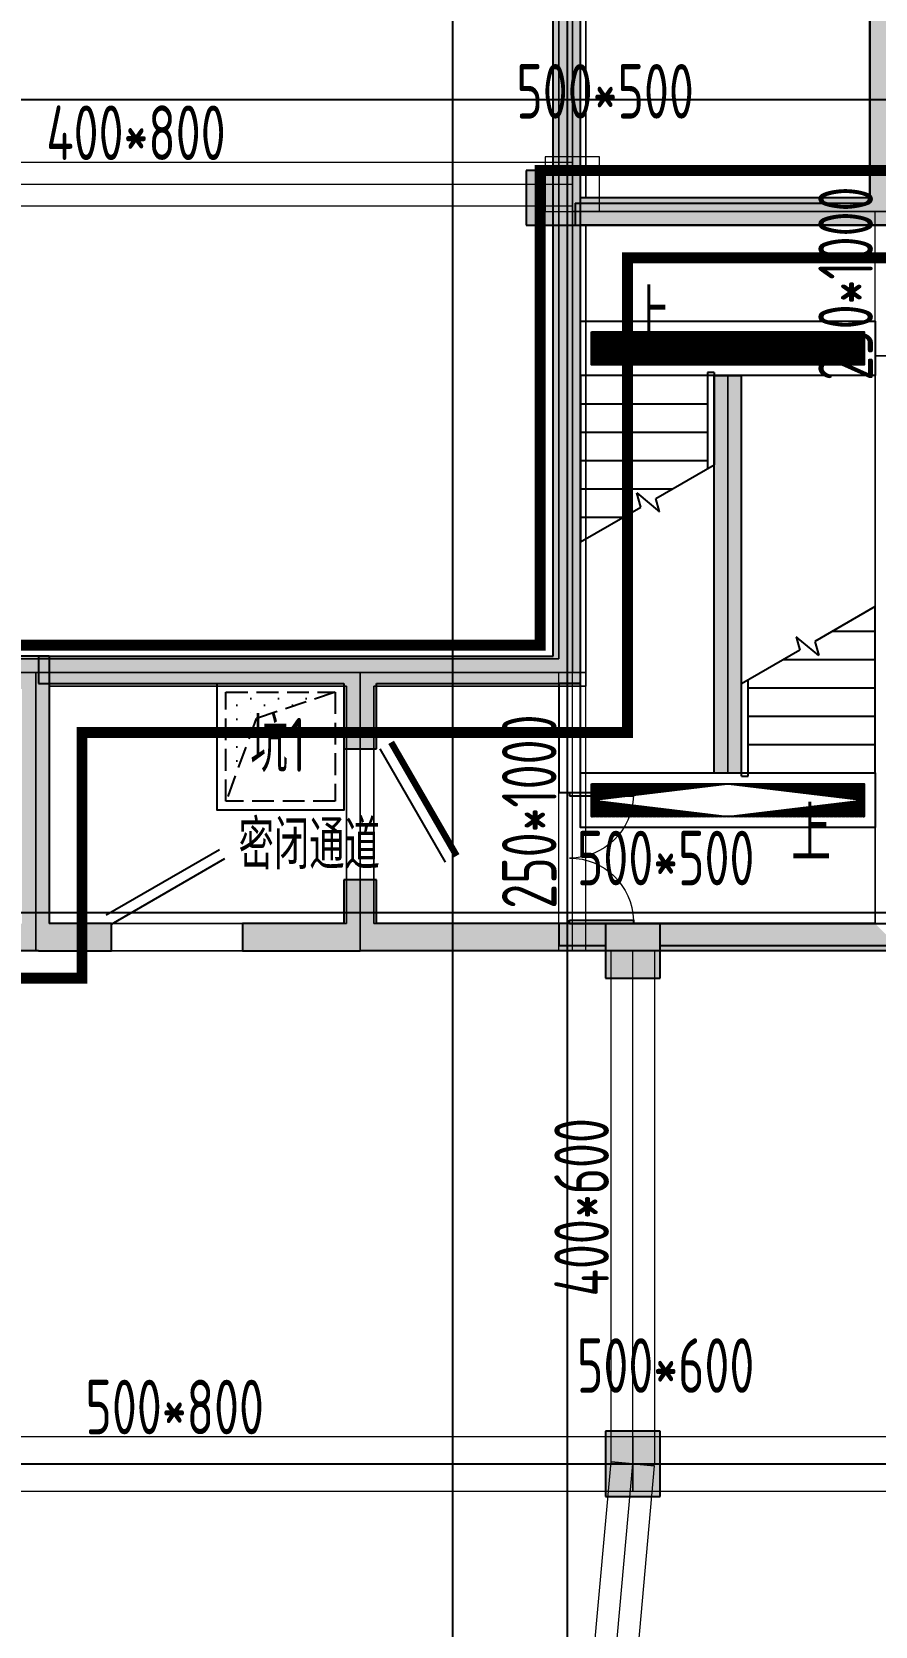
# Model space of a CAD drawing. Extents: x 369444 to 684549, y -549309 to 575337.
# Drawn here: x 541065 to 548795, y 448719 to 463327 of the extents above; entities that cross this region are included whole.
import ezdxf

# ---------------------------------------------------------------- set-up
doc = ezdxf.new("R2010")
doc.units = 0
doc.header["$LTSCALE"] = 1000
doc.header["$MEASUREMENT"] = 0
doc.linetypes.add('DASH', pattern=[0.35, 0.25, -0.1])
for name, color, linetype, lineweight, true_color in [('-1-0-1', 7, 'Continuous', 0, 0xc0c0c0), ('-1-1-2', 7, 'Continuous', 0, 0xc0c0c0), ('-2-0-1', 1, 'Continuous', 0, 0xff0000), ('-2-1-2', 9, 'Continuous', 0, 0x808080), ('1-6-1', 7, 'Continuous', 0, 0x55ff55), ('1-6-2', 7, 'Continuous', 0, 0x55ff55), ('11-6-1', 2, 'Continuous', 0, 0xffff00), ('11-6-2', 2, 'Continuous', 0, 0xffff00), ('11-6-5', 2, 'Continuous', 0, 0xffff00), ('12-6-1', 4, 'Continuous', 0, 0x00ffff), ('12-6-2', 4, 'Continuous', 0, 0x00ffff), ('12-6-5', 4, 'Continuous', 0, 0x00ffff)]:
    doc.layers.add(name, color=color, linetype=linetype, lineweight=lineweight, true_color=true_color)
for name, color, linetype in [('1-标高箭头', 3, 'Continuous'), ('A-WALL-HATCH', 8, 'Continuous'), ('AIRD-PLUM', 122, 'Continuous'), ('COLUMN', 9, 'Continuous'), ('DOTE', 1, 'Continuous'), ('PUB_HATCH', 8, 'Continuous'), ('STAIR', 2, 'Continuous'), ('WALL', 9, 'Continuous'), ('WINDOW', 4, 'Continuous'), ('填充', 8, 'Continuous'), ('排水', 61, 'Continuous'), ('文字', 2, 'Continuous'), ('防火分区线', 7, 'Continuous')]:
    doc.layers.add(name, color=color, linetype=linetype)
doc.styles.add('_TCH_DIM', font='SIMPLEX', dxfattribs={"bigfont": 'GBCBIG'})
doc.styles.add('yjkcad', font='yjkeng.shx', dxfattribs={"width": 0.7, "height": 250, "bigfont": 'yjkchn.shx'})
doc.styles.add('说明', font='TSSDENG', dxfattribs={"width": 0.7, "bigfont": 'HZTXT'})

# ---------------------------------------------------------------- blocks, each defined once
blk = doc.blocks.new('$DorLib2D$00000002')
for p, q in [((-0.5, -5.684341886080802e-17), (-0.5000000000000007, 0.4875)), ((-0.4750000000000007, 0.4875), (-0.5000000000000007, 0.4875)), ((-0.475, -2.842170943040401e-17), (-0.4750000000000007, 0.4875)), ((0.475, -2.842170943040401e-17), (0.4750000000000007, 0.4875)), ((0.4750000000000007, 0.4875), (0.5000000000000007, 0.4875)), ((0.5, -5.684341886080802e-17), (0.5000000000000007, 0.4875)), ((-0.5, -5.684341886080802e-17), (-0.475, -2.842170943040401e-17)), ((0.5, -5.684341886080802e-17), (0.475, -2.842170943040401e-17))]:
    blk.add_line(p, q)
at = {"lineweight": 13}
for centre, start, end in [((-0.4875, -4.263256414560601e-17), 0, 88.53071641864632), ((0.4875, -4.263256414560601e-17), 91.4692835813537, 180)]:
    blk.add_arc(centre, 0.4875, start, end, dxfattribs=at)
blk = doc.blocks.new('JSK1000')
at = {"layer": 'AIRD-PLUM'}
h = blk.add_hatch(dxfattribs=at)
h.set_pattern_fill('DOTS', color=8, scale=80, style=0)
h.set_pattern_definition([(0, (-20, -20), (63.5, 127), [0, -127])])
h.paths.add_polyline_path([(80, 1080), (80, 80), (320.9716578837224, 803.2870926924861), (1080, 1080)])
at = {"layer": 'AIRD-PLUM', "ltscale": 0.25}
blk.add_lwpolyline([(0, 0), (1160, 0), (1160, 1160), (2.273736754432321e-13, 1160)], close=True, dxfattribs=at)
at = {"layer": 'AIRD-PLUM', "color": 8, "linetype": 'DASH', "ltscale": 0.8}
blk.add_lwpolyline([(80, 80), (1080, 80), (1080, 1080), (80, 1080)], close=True, dxfattribs=at)
blk.add_lwpolyline([(80, 80), (320.9716578837224, 803.2870926924861), (1080, 1080)], dxfattribs=at)
blk = doc.blocks.new('A$C69B9310D')
at = {"layer": 'AIRD-PLUM', "xscale": -1, "rotation": 90}
blk.add_blockref('JSK1000', (1160.001854392933, 1160.000131775829), dxfattribs=at)
at = {"layer": '文字', "style": '说明', "width": 0.7}
blk.add_text('坑1', height=495, dxfattribs=at).set_placement((302.2758957293472, 349.9106249899778))
blk = doc.blocks.new('$DorLib2D$00000179')
at = {"color": 0}
for p, q in [((-0.5400000000052216, 0.1692820322933919), (0.3260254037790133, 0.6692820322934807)), ((-0.5000000000052296, 0.09999999999061515), (0.3660254037791049, 0.5999999999906507))]:
    blk.add_line(p, q, dxfattribs=at)
blk = doc.blocks.new('$DorLib2D$00000191')
at = {"layer": 'WINDOW', "color": 0}
blk.add_line((-0.5000000000157989, 0.1499999999964565), (0.3660254037903883, 0.6500000000090793), dxfattribs=at)
at = {"layer": 'WINDOW', "color": 0, "const_width": 0.05}
blk.add_lwpolyline([(-0.5500000000157925, 0.2366025403748857), (0.3160254037905226, 0.7366025403875369)], dxfattribs=at)

msp = doc.modelspace()

# ---------------------------------------------------------------- hatches: boundary and pattern name
at = {"layer": 'A-WALL-HATCH'}
for points in [[(545594.6827630978, 461556.8636221576), (546094.6827630978, 461556.8636221576), (546094.6827630978, 462056.8636221576), (545594.6827630978, 462056.8636221576)], [(546324.677544592, 454656.5785998988), (546824.677544592, 454656.5785998988), (546824.677544592, 455156.5785998988), (546324.677544592, 455156.5785998988)], [(546324.677544592, 449906.5785975147), (546824.677544592, 449906.5785975147), (546824.677544592, 450506.5785975147), (546324.677544592, 450506.5785975147)]]:
    msp.add_hatch(color=256, dxfattribs=at).paths.add_polyline_path(points)
at = {"layer": 'PUB_HATCH'}
for points in [[(546044.6758661252, 461656.8671288181), (546094.6758661252, 461806.8683108974), (546094.6758737545, 466906.9785823512), (545844.6758737545, 467156.9785823512), (545844.6758661252, 461556.8624024082)], [(548994.6758661252, 463656.9785828281), (548744.6758661252, 463956.9785828281), (548744.6758661252, 461806.9726757694), (548994.6758661252, 461556.9825210262)], [(548994.6758661252, 461556.9825210262), (548744.6758661252, 461806.9726757694), (546094.6758661252, 461806.8683108974), (546044.6758661252, 461656.8671292949), (546094.6758661252, 461556.8683104205)], [(545844.6758661252, 457606.9778027225), (546094.6758661252, 457356.9778027225), (546094.6758661252, 461556.8683104205), (546044.6758661252, 461656.8671288181), (545844.6758661252, 461556.8624024082)], [(547569.6758661252, 456536.9785833049), (547569.6758661252, 460176.9785828281), (547319.6758661252, 460176.9785828281), (547319.6758661252, 456536.9785833049)], [(541224.6161203366, 457606.9778027225), (540064.4637994748, 457606.9778027225), (540064.4637994748, 457306.9778027225), (540974.6161203366, 457306.9778027225)], [(541224.6161203366, 457606.9778027225), (540974.6161203366, 457306.9778027225), (540974.6161203366, 455156.9790305782), (541104.6161203366, 455106.9790305782), (541224.6161203366, 455156.9790296245)], [(541124.6161203366, 457356.9778027225), (543924.6161203366, 457356.9778027225), (544074.6161203366, 457406.9778027225), (544074.6161127072, 457606.9778027225), (541124.6161203366, 457606.9778027225)], [(544074.6161203366, 457406.9778027225), (544224.6161203366, 457356.9778027225), (546094.6758661252, 457356.9778027225), (545844.6758661252, 457606.9778027225), (544074.6161127072, 457606.9778027225)], [(543924.6161203366, 457356.9778027225), (543924.6161203366, 456756.9778027225), (544224.6161203366, 456756.9778027225), (544224.6161203366, 457356.9778027225), (544074.6161203366, 457406.9778027225)], [(544224.6161203366, 455156.9790191341), (544224.6161203366, 455556.9778027225), (543924.6161203366, 455556.9778027225), (543924.6161203366, 455156.9790200877), (544074.6161203366, 455106.9790191341)], [(541104.6161203366, 455106.9790305782), (540974.6161203366, 455156.9790305782), (538224.6160745602, 455156.9790405917), (538204.6160745602, 454956.9790410686), (538324.6160745602, 454906.9790401149), (541124.6161203366, 454906.9790301013)], [(541124.6161203366, 454906.9790301013), (541794.6533594113, 454906.9790277171), (541794.6533594113, 455156.9790277171), (541224.6161203366, 455156.9790296245), (541104.6161203366, 455106.9790296245)], [(543924.6161203366, 455156.9790200877), (542994.6533594113, 455156.9790234256), (542994.6533594113, 454906.9790234256), (544074.6161203366, 454906.9790196109), (544074.6161203366, 455106.9790196109)], [(549044.6758661252, 454906.9790010143), (548794.6758661252, 455156.9790019679), (544224.6161203366, 455156.9790191341), (544074.6161203366, 455106.9790196109), (544074.6161203366, 454906.9790196109)]]:
    msp.add_hatch(color=256, dxfattribs=at).paths.add_polyline_path(points)
at = {"layer": '填充'}
h = msp.add_hatch(dxfattribs=at)
h.set_pattern_fill('ANSI31', color=256, scale=100, angle=585.0000000000001, style=0)
h.set_pattern_definition([(270, (-38490201246.91432, -3904709403.500262), (158.75, 5.684341886080801e-14), [])])
h.paths.add_polyline_path([(546194.5430383664, 460576.8683118511), (548694.5428857785, 460576.8683113742), (548694.5428857785, 460276.8683113742), (546194.5430383664, 460276.8683118511)])
h = msp.add_hatch(dxfattribs=at)
h.set_pattern_fill('ANSI31', color=256, scale=100, angle=585.0000000000001, style=0)
h.set_pattern_definition([(270, (-38490201246.91432, -3904713543.500267), (158.75, 5.684341886080801e-14), [])])
h.paths.add_polyline_path([(546194.5430383664, 456436.8683075595), (548694.5428857785, 456436.8683070827), (548694.5428857785, 456136.8683070827), (546194.5430383664, 456136.8683075595)])

# ---------------------------------------------------------------- linework, layer by layer
at = {"layer": '-1-0-1', "color": 0}
for p in [(546019.3977518063, 461932.2052511859, -3600), (546019.3192071896, 461682.2060312915, -3600), (547444.3192071896, 460177.2060312915, -3600), (541101.8207254391, 457457.2052511859, -3600), (544074.259461401, 457457.2052511859, -3600), (546019.3192071896, 457457.2052511859, -3600), (547444.3192071896, 456537.2060317683, -3600), (541101.8207254391, 454907.1521243739, -3600), (544074.259461401, 454907.0981416393, -3600), (546019.3192071896, 454907.4598626781, -3600), (546574.319001196, 454907.0527376819, -3600), (546574.319001196, 450207.0527352977, -3600)]:
    msp.add_point(p, dxfattribs=at)
at = {"layer": '-1-1-2', "color": 0}
for p, q in [((546019.3977518063, 461932.2052511859, -3600), (546019.3977518063, 461932.2052511859)), ((546019.3192071896, 461682.2060312915, -3600), (546019.3192071896, 461682.2060312915)), ((547444.3192071896, 460177.2060312915, -3600), (547444.3192071896, 460177.2060312915)), ((541101.8207254391, 457457.2052511859, -3600), (541101.8207254391, 457457.2052511859)), ((544074.259461401, 457457.2052511859, -3600), (544074.259461401, 457457.2052511859)), ((546019.3192071896, 457457.2052511859, -3600), (546019.3192071896, 457457.2052511859)), ((547444.3192071896, 456537.2060317683, -3600), (547444.3192071896, 456537.2060317683)), ((541101.8207254391, 454907.1521243739, -3600), (541101.8207254391, 454907.1521243739)), ((544074.259461401, 454907.0981416393, -3600), (544074.259461401, 454907.0981416393)), ((546019.3192071896, 454907.4598626781, -3600), (546019.3192071896, 454907.4598626781)), ((546574.319001196, 454907.0527376819, -3600), (546574.319001196, 454907.0527376819)), ((546574.319001196, 450207.0527352977, -3600), (546574.319001196, 450207.0527352977))]:
    msp.add_line(p, q, dxfattribs=at)
at = {"layer": '-2-0-1', "color": 0}
for p, q in [((546019.3977518063, 461932.2052511859, -3600), (546019.3192071896, 467032.2060308147, -3600)), ((538019.260910986, 461932.2052511859, -3600), (546019.3977518063, 461932.2052511859, -3600)), ((546019.3192071896, 461682.2060312915, -3600), (546019.3977518063, 461932.2052511859, -3600)), ((546019.3192071896, 461682.2060312915, -3600), (548869.3192071896, 461682.2060312915, -3600)), ((546019.3192071896, 457457.2052511859, -3600), (546019.3192071896, 461682.2060312915, -3600)), ((547444.3192071896, 456537.2060317683, -3600), (547444.3192071896, 460177.2060312915, -3600)), ((538019.260910986, 457457.2052511859, -3600), (541101.8207254391, 457457.2052511859, -3600)), ((541101.8207254391, 454907.1521243739, -3600), (541101.8207254391, 457457.2052511859, -3600)), ((541101.8207254391, 457457.2052511859, -3600), (544074.259461401, 457457.2052511859, -3600)), ((544074.259461401, 457457.2052511859, -3600), (546019.3192071896, 457457.2052511859, -3600)), ((544074.259461401, 454907.0981416393, -3600), (544074.259461401, 457457.2052511859, -3600)), ((546019.3192071896, 454907.4598626781, -3600), (546019.3192071896, 457457.2052511859, -3600)), ((538174.3189935666, 454907.2052912402, -3600), (541101.8207254391, 454907.1521243739, -3600)), ((541101.8207254391, 454907.1521243739, -3600), (544074.259461401, 454907.0981416393, -3600)), ((544074.259461401, 454907.0981416393, -3600), (546019.3192071896, 454907.4598626781, -3600)), ((546019.3192071896, 454907.4598626781, -3600), (546574.319001196, 454907.0527376819, -3600)), ((546574.319001196, 454907.0527376819, -3600), (548919.3192071896, 454907.0527376819, -3600)), ((546574.319001196, 450207.0527352977, -3600), (546574.319001196, 454907.0527376819, -3600)), ((538174.3189935666, 450207.0527352977, -3600), (546574.319001196, 450207.0527352977, -3600)), ((545974.3188104611, 443557.0527062106, -3600), (546574.319001196, 450207.0527352977, -3600)), ((546574.319001196, 450207.0527352977, -3600), (555824.319001196, 450207.0527352977, -3600))]:
    msp.add_line(p, q, dxfattribs=at)
at = {"layer": '-2-1-2', "color": 0}
for p, q in [((546019.3977518063, 461932.2052511859), (546019.3192071896, 467032.2060308147)), ((538019.260910986, 461932.2052511859), (546019.3977518063, 461932.2052511859)), ((546019.3192071896, 461682.2060312915), (546019.3977518063, 461932.2052511859)), ((546019.3192071896, 461682.2060312915), (548869.3192071896, 461682.2060312915)), ((546019.3192071896, 457457.2052511859), (546019.3192071896, 461682.2060312915)), ((547444.3192071896, 456537.2060317683), (547444.3192071896, 460177.2060312915)), ((538019.260910986, 457457.2052511859), (541101.8207254391, 457457.2052511859)), ((541101.8207254391, 454907.1521243739), (541101.8207254391, 457457.2052511859)), ((541101.8207254391, 457457.2052511859), (544074.259461401, 457457.2052511859)), ((544074.259461401, 457457.2052511859), (546019.3192071896, 457457.2052511859)), ((544074.259461401, 454907.0981416393), (544074.259461401, 457457.2052511859)), ((546019.3192071896, 454907.4598626781), (546019.3192071896, 457457.2052511859)), ((538174.3189935666, 454907.2052912402), (541101.8207254391, 454907.1521243739)), ((541101.8207254391, 454907.1521243739), (544074.259461401, 454907.0981416393)), ((544074.259461401, 454907.0981416393), (546019.3192071896, 454907.4598626781)), ((546019.3192071896, 454907.4598626781), (546574.319001196, 454907.0527376819)), ((546574.319001196, 454907.0527376819), (548919.3192071896, 454907.0527376819)), ((546574.319001196, 450207.0527352977), (546574.319001196, 454907.0527376819)), ((538174.3189935666, 450207.0527352977), (546574.319001196, 450207.0527352977)), ((545974.3188104611, 443557.0527062106), (546574.319001196, 450207.0527352977)), ((546574.319001196, 450207.0527352977), (555824.319001196, 450207.0527352977))]:
    msp.add_line(p, q, dxfattribs=at)
at = {"layer": '1-6-1', "color": 0}
for p, q in [((545894.3172845822, 467157.2060308147, -3600), (545894.3977518063, 461932.2052511859, -3600)), ((545894.3977518063, 461932.2052511859), (545894.3172845822, 467157.2060308147)), ((546144.321129797, 466907.2060308147), (546144.3977518063, 461932.2052511859)), ((546144.3977518063, 461932.2052511859, -3600), (546144.321129797, 466907.2060308147, -3600)), ((548744.3192071896, 463932.2060312915, -3600), (548744.3192071896, 461807.2060312915, -3600)), ((548744.3192071896, 461807.2060312915), (548744.3192071896, 463932.2060312915)), ((545894.3977518063, 461932.2052511859, -3600), (545894.3192071896, 461682.2060312915, -3600)), ((545894.3192071896, 461682.2060312915), (545894.3977518063, 461932.2052511859)), ((545894.3977518063, 461932.2052511859, -3600), (545894.3977518063, 461932.2052511859)), ((545894.3977518063, 461932.2052511859), (545894.3977518063, 461932.2052511859, -3600)), ((546144.3977518063, 461932.2052511859), (546144.3584756833, 461807.2060312915)), ((546144.3584756833, 461807.2060312915, -3600), (546144.3977518063, 461932.2052511859, -3600)), ((546144.3977518063, 461932.2052511859), (546144.3977518063, 461932.2052511859, -3600)), ((546144.3977518063, 461932.2052511859, -3600), (546144.3977518063, 461932.2052511859)), ((546144.3192071896, 461807.2060312915, -3600), (546144.3192071896, 461807.2060312915)), ((548744.3192071896, 461807.2060312915, -3600), (546144.3192071896, 461807.2060312915, -3600)), ((546144.3192071896, 461807.2060312915), (548744.3192071896, 461807.2060312915)), ((546144.3584756833, 461807.2060312915), (546144.3584756833, 461807.2060312915, -3600)), ((548744.3192071896, 461807.2060312915), (548744.3192071896, 461807.2060312915, -3600)), ((548744.3192071896, 461807.2060312915, -3600), (548744.3192071896, 461807.2060312915)), ((545894.3192071896, 461682.2060312915, -3600), (545894.3192071896, 461682.2060312915)), ((545894.3192071896, 461682.2060312915, -3600), (545894.3192071896, 457582.2052511859, -3600)), ((545894.3192071896, 461682.2060312915), (545894.3192071896, 461682.2060312915, -3600)), ((545894.3192071896, 457582.2052511859), (545894.3192071896, 461682.2060312915)), ((546144.3192071896, 461557.2060312915), (546144.3192071896, 461557.2060312915, -3600)), ((548869.3192071896, 461557.2060312915), (546144.3192071896, 461557.2060312915)), ((546144.3192071896, 461557.2060312915, -3600), (548869.3192071896, 461557.2060312915, -3600)), ((546144.3192071896, 461557.2060312915), (546144.3192071896, 457332.2052511859)), ((546144.3192071896, 461557.2060312915, -3600), (546144.3192071896, 461557.2060312915)), ((546144.3192071896, 457332.2052511859, -3600), (546144.3192071896, 461557.2060312915, -3600)), ((548794.3192071896, 460357.2060312915, -3600), (548794.3192071896, 457457.2060084033, -3600)), ((548794.3192071896, 460357.2060312915), (548794.3192071896, 460357.2060312915, -3600)), ((548794.3192071896, 457457.2060084033), (548794.3192071896, 460357.2060312915)), ((548794.3192071896, 460357.2060312915, -3600), (548794.3192071896, 460357.2060312915)), ((549044.3192071896, 460357.2060312915, -3600), (548794.3192071896, 460357.2060312915, -3600)), ((548794.3192071896, 460357.2060312915), (549044.3192071896, 460357.2060312915)), ((547319.3192071896, 460177.2060312915, -8700), (547319.3192071896, 456537.2060317683, -8700)), ((547319.3192071896, 460177.2060312915, -5100), (547319.3192071896, 460177.2060312915, -8700)), ((547319.3192071896, 456537.2060317683, -5100), (547319.3192071896, 460177.2060312915, -5100)), ((547319.3192071896, 460177.2060312915, -8700), (547319.3192071896, 460177.2060312915, -5100)), ((547569.3192071896, 460177.2060312915, -8700), (547319.3192071896, 460177.2060312915, -8700)), ((547319.3192071896, 460177.2060312915, -5100), (547569.3192071896, 460177.2060312915, -5100)), ((547569.3192071896, 460177.2060312915, -5100), (547569.3192071896, 456537.2060317683, -5100)), ((547569.3192071896, 460177.2060312915, -8700), (547569.3192071896, 460177.2060312915, -5100)), ((547569.3192071896, 456537.2060317683, -8700), (547569.3192071896, 460177.2060312915, -8700)), ((547569.3192071896, 460177.2060312915, -5100), (547569.3192071896, 460177.2060312915, -8700)), ((541101.8207254391, 457582.2052511859, -8700), (538144.260910986, 457582.2052511859, -8700)), ((538144.260910986, 457582.2052511859, -5100), (541101.8207254391, 457582.2052511859, -5100)), ((541101.8207254391, 457582.2052511859, -5100), (541101.8207254391, 457582.2052511859, -8700)), ((541101.8207254391, 457582.2052511859, -8700), (541101.8207254391, 457582.2052511859, -5100)), ((544074.259461401, 457582.2052511859, -8700), (541101.8207254391, 457582.2052511859, -8700)), ((541101.8207254391, 457582.2052511859, -5100), (544074.259461401, 457582.2052511859, -5100)), ((544074.259461401, 457582.2052511859, -3600), (544074.259461401, 457582.2052511859)), ((545894.3192071896, 457582.2052511859, -3600), (544074.259461401, 457582.2052511859, -3600)), ((544074.259461401, 457582.2052511859), (545894.3192071896, 457582.2052511859)), ((544074.259461401, 457582.2052511859, -5100), (544074.259461401, 457582.2052511859, -8700)), ((545894.3192071896, 457582.2052511859, -3600), (545894.3192071896, 457582.2052511859)), ((545894.3192071896, 457582.2052511859), (545894.3192071896, 457582.2052511859, -3600)), ((548794.3192071896, 457457.2060084033, -3600), (548794.3192071896, 455157.0527376819, -3600)), ((548794.3192071896, 457457.2060084033), (548794.3192071896, 457457.2060084033, -3600)), ((548794.3192071896, 455157.0527376819), (548794.3192071896, 457457.2060084033)), ((548794.3192071896, 457457.2060084033, -3600), (548794.3192071896, 457457.2060084033)), ((541226.8207254391, 457332.2052511859, -5100), (541226.8207254391, 455157.1498541522, -5100)), ((541226.8207254391, 457332.2052511859, -8700), (541226.8207254391, 457332.2052511859, -5100)), ((541226.8207254391, 455157.1498541522, -8700), (541226.8207254391, 457332.2052511859, -8700)), ((541226.8207254391, 457332.2052511859, -5100), (541226.8207254391, 457332.2052511859, -8700)), ((543949.259461401, 457332.2052511859, -5100), (541226.8207254391, 457332.2052511859, -5100)), ((541226.8207254391, 457332.2052511859, -8700), (543949.259461401, 457332.2052511859, -8700)), ((543949.259461401, 457332.2052511859, -8700), (543949.259461401, 455157.100411861, -8700)), ((543949.259461401, 457332.2052511859, -5100), (543949.259461401, 457332.2052511859, -8700)), ((543949.259461401, 455157.100411861, -5100), (543949.259461401, 457332.2052511859, -5100)), ((543949.259461401, 457332.2052511859, -8700), (543949.259461401, 457332.2052511859, -5100)), ((544199.259461401, 457332.2052511859, -5100), (544199.259461401, 455157.0958714176, -5100)), ((544199.259461401, 457332.2052511859, -8700), (544199.259461401, 457332.2052511859, -5100)), ((544199.259461401, 455157.0958714176, -8700), (544199.259461401, 457332.2052511859, -8700)), ((544199.259461401, 457332.2052511859), (544199.259461401, 457332.2052511859, -3600)), ((546144.3192071896, 457332.2052511859), (544199.259461401, 457332.2052511859)), ((544199.259461401, 457332.2052511859, -3600), (546144.3192071896, 457332.2052511859, -3600)), ((546144.3192071896, 457332.2052511859), (546144.3192071896, 457332.2052511859, -3600)), ((546144.3192071896, 457332.2052511859, -3600), (546144.3192071896, 457332.2052511859)), ((547319.3192071896, 456537.2060317683, -8700), (547319.3192071896, 456537.2060317683, -5100)), ((547319.3192071896, 456537.2060317683, -8700), (547569.3192071896, 456537.2060317683, -8700)), ((547319.3192071896, 456537.2060317683, -5100), (547319.3192071896, 456537.2060317683, -8700)), ((547569.3192071896, 456537.2060317683, -5100), (547319.3192071896, 456537.2060317683, -5100)), ((547569.3192071896, 456537.2060317683, -5100), (547569.3192071896, 456537.2060317683, -8700)), ((547569.3192071896, 456537.2060317683, -8700), (547569.3192071896, 456537.2060317683, -5100)), ((541226.8207254391, 455157.1498541522, -5100), (541226.8207254391, 455157.1498541522, -8700)), ((541226.8207254391, 455157.1498541522, -8700), (541226.8207254391, 455157.1498541522, -5100)), ((543949.259461401, 455157.100411861, -8700), (541226.8207254391, 455157.1498541522, -8700)), ((541226.8207254391, 455157.1498541522, -5100), (543949.259461401, 455157.100411861, -5100)), ((543949.259461401, 455157.100411861, -8700), (543949.259461401, 455157.100411861, -5100)), ((543949.259461401, 455157.100411861, -5100), (543949.259461401, 455157.100411861, -8700)), ((546019.2727136593, 455157.4598583865, -3600), (544199.259461401, 455157.1213922191, -3600)), ((544199.259461401, 455157.1213922191), (546019.2727136593, 455157.4598583865)), ((544199.259461401, 455157.1213922191, -3600), (544199.259461401, 455157.1213922191)), ((544199.259461401, 455157.0958714176, -5100), (544199.259461401, 455157.0958714176, -8700)), ((546019.2727136593, 455157.4598583865), (546019.2727136593, 455157.4598583865, -3600)), ((546019.502594946, 455157.459795444, -3600), (546019.502594946, 455157.459795444)), ((546574.5023889523, 455157.0526704479, -3600), (546019.502594946, 455157.459795444, -3600)), ((546019.502594946, 455157.459795444), (546574.5023889523, 455157.0526704479)), ((546574.319001196, 455157.0527376819, -8700), (546574.319001196, 455157.0527376819, -5100)), ((548794.3192071896, 455157.0527376819, -8700), (546574.319001196, 455157.0527376819, -8700)), ((546574.319001196, 455157.0527376819, -5100), (548794.3192071896, 455157.0527376819, -5100)), ((546574.5023889523, 455157.0526704479), (546574.5023889523, 455157.0526704479, -3600)), ((548794.3192071896, 455157.0527376819, -3600), (548794.3192071896, 455157.0527376819)), ((548794.3192071896, 455157.0527376819, -5100), (548794.3192071896, 455157.0527376819, -8700)), ((541101.8207254391, 454907.1521243739), (538274.3189935666, 454907.2034749675)), ((538274.3189935666, 454907.2034749675, -3600), (541101.8207254391, 454907.1521243739, -3600)), ((541101.8207254391, 454907.1521243739, -5100), (541101.8207254391, 454907.1521243739, -8700)), ((544074.259461401, 454907.0981416393, -5100), (541101.8207254391, 454907.1521243739, -5100)), ((541101.8207254391, 454907.1521243739, -8700), (544074.259461401, 454907.0981416393, -8700)), ((541101.8207254391, 454907.1521243739, -3600), (541101.8207254391, 454907.1521243739)), ((546019.3192071896, 454907.4598626781), (544074.259461401, 454907.0981416393)), ((544074.259461401, 454907.0981416393, -3600), (546019.3192071896, 454907.4598626781, -3600)), ((544074.259461401, 454907.0981416393), (544074.259461401, 454907.0981416393, -3600)), ((544074.259461401, 454907.0981416393, -8700), (544074.259461401, 454907.0981416393, -5100)), ((546019.3192071896, 454907.4598626781), (546019.3192071896, 454907.4598626781, -3600)), ((546574.319001196, 454907.0527376819), (546019.3192071896, 454907.4598626781)), ((546019.3192071896, 454907.4598626781, -3600), (546574.319001196, 454907.0527376819, -3600)), ((546019.3192071896, 454907.4598626781, -3600), (546019.3192071896, 454907.4598626781)), ((546574.319001196, 454907.0527376819, -3600), (546574.319001196, 454907.0527376819)), ((546574.319001196, 454907.0527376819, -5100), (546574.319001196, 454907.0527376819, -8700)), ((548919.3192071896, 454907.0527376819, -5100), (546574.319001196, 454907.0527376819, -5100)), ((546574.319001196, 454907.0527376819, -8700), (548919.3192071896, 454907.0527376819, -8700))]:
    msp.add_line(p, q, dxfattribs=at)
at = {"layer": '1-6-2', "color": 0}
for p, q in [((546019.3192071896, 467032.2060308147), (546019.3977518063, 461932.2052511859)), ((546019.3977518063, 461932.2052511859, -3600), (546019.3192071896, 467032.2060308147, -3600)), ((546019.3977518063, 461932.2052511859), (546019.3192071896, 461682.2060312915)), ((546019.3192071896, 461682.2060312915, -3600), (546019.3977518063, 461932.2052511859, -3600)), ((546019.3977518063, 461932.2052511859), (546019.3977518063, 461932.2052511859, -3600)), ((546019.3977518063, 461932.2052511859, -3600), (546019.3977518063, 461932.2052511859)), ((546019.3192071896, 461682.2060312915), (546019.3192071896, 461682.2060312915, -3600)), ((548869.3192071896, 461682.2060312915), (546019.3192071896, 461682.2060312915)), ((546019.3192071896, 461682.2060312915, -3600), (548869.3192071896, 461682.2060312915, -3600)), ((546019.3192071896, 461682.2060312915), (546019.3192071896, 461682.2060312915, -3600)), ((546019.3192071896, 461682.2060312915), (546019.3192071896, 457457.2052511859)), ((546019.3192071896, 461682.2060312915, -3600), (546019.3192071896, 461682.2060312915)), ((546019.3192071896, 457457.2052511859, -3600), (546019.3192071896, 461682.2060312915, -3600)), ((547444.3192071896, 460177.2060312915, -5100), (547444.3192071896, 456537.2060317683, -5100)), ((547444.3192071896, 460177.2060312915, -8700), (547444.3192071896, 460177.2060312915, -5100)), ((547444.3192071896, 456537.2060317683, -8700), (547444.3192071896, 460177.2060312915, -8700)), ((541101.8207254391, 457457.2052511859, -5100), (538019.260910986, 457457.2052511859, -5100)), ((538019.260910986, 457457.2052511859, -8700), (541101.8207254391, 457457.2052511859, -8700)), ((541101.8207254391, 457457.2052511859, -8700), (541101.8207254391, 457457.2052511859, -5100)), ((541101.8207254391, 457457.2052511859, -5100), (541101.8207254391, 454907.1521243739, -5100)), ((541101.8207254391, 457457.2052511859, -8700), (541101.8207254391, 457457.2052511859, -5100)), ((541101.8207254391, 454907.1521243739, -8700), (541101.8207254391, 457457.2052511859, -8700)), ((541101.8207254391, 457457.2052511859, -5100), (541101.8207254391, 457457.2052511859, -8700)), ((544074.259461401, 457457.2052511859, -5100), (541101.8207254391, 457457.2052511859, -5100)), ((541101.8207254391, 457457.2052511859, -8700), (544074.259461401, 457457.2052511859, -8700)), ((544074.259461401, 457457.2052511859, -5100), (544074.259461401, 454907.0981416393, -5100)), ((544074.259461401, 457457.2052511859, -8700), (544074.259461401, 457457.2052511859, -5100)), ((544074.259461401, 454907.0981416393, -8700), (544074.259461401, 457457.2052511859, -8700)), ((544074.259461401, 457457.2052511859), (544074.259461401, 457457.2052511859, -3600)), ((546019.3192071896, 457457.2052511859), (544074.259461401, 457457.2052511859)), ((544074.259461401, 457457.2052511859, -3600), (546019.3192071896, 457457.2052511859, -3600)), ((544074.259461401, 457457.2052511859, -8700), (544074.259461401, 457457.2052511859, -5100)), ((546019.3192071896, 457457.2052511859), (546019.3192071896, 457457.2052511859, -3600)), ((546019.3192071896, 457457.2052511859, -3600), (546019.3192071896, 457457.2052511859)), ((547444.3192071896, 456537.2060317683, -5100), (547444.3192071896, 456537.2060317683, -8700)), ((541101.8207254391, 454907.1521243739), (538174.3189935666, 454907.2052912402)), ((538174.3189935666, 454907.2052912402, -3600), (541101.8207254391, 454907.1521243739, -3600)), ((541101.8207254391, 454907.1521243739, -5100), (541101.8207254391, 454907.1521243739, -8700)), ((541101.8207254391, 454907.1521243739, -5100), (541101.8207254391, 454907.1521243739, -8700)), ((544074.259461401, 454907.0981416393, -5100), (541101.8207254391, 454907.1521243739, -5100)), ((541101.8207254391, 454907.1521243739, -8700), (544074.259461401, 454907.0981416393, -8700)), ((541101.8207254391, 454907.1521243739, -3600), (541101.8207254391, 454907.1521243739)), ((546019.3192071896, 454907.4598626781), (544074.259461401, 454907.0981416393)), ((544074.259461401, 454907.0981416393, -3600), (546019.3192071896, 454907.4598626781, -3600)), ((544074.259461401, 454907.0981416393, -5100), (544074.259461401, 454907.0981416393, -8700)), ((544074.259461401, 454907.0981416393), (544074.259461401, 454907.0981416393, -3600)), ((544074.259461401, 454907.0981416393, -8700), (544074.259461401, 454907.0981416393, -5100)), ((546019.3192071896, 454907.4598626781), (546019.3192071896, 454907.4598626781, -3600)), ((546574.319001196, 454907.0527376819), (546019.3192071896, 454907.4598626781)), ((546019.3192071896, 454907.4598626781, -3600), (546574.319001196, 454907.0527376819, -3600)), ((546019.3192071896, 454907.4598626781, -3600), (546019.3192071896, 454907.4598626781)), ((546574.319001196, 454907.0527376819, -3600), (546574.319001196, 454907.0527376819)), ((546574.319001196, 454907.0527376819, -5100), (546574.319001196, 454907.0527376819, -8700)), ((548919.3192071896, 454907.0527376819, -5100), (546574.319001196, 454907.0527376819, -5100)), ((546574.319001196, 454907.0527376819, -8700), (548919.3192071896, 454907.0527376819, -8700))]:
    msp.add_line(p, q, dxfattribs=at)
at = {"layer": '1-标高箭头', "linetype": 'ByBlock', "lineweight": -2, "elevation": 0.3860306262482709}
for points in [[(546707.0397424679, 460306.8683113742, 0, 0, 0), (546707.0397424679, 459586.8683113742, 120, 0, 0), (546707.0397424679, 459136.8683113742, 0, 0, 0)], [(548182.0430383664, 456406.8683113742, 0, 0, 0), (548182.0430383664, 457126.8683113742, 120, 0, 0), (548182.0430383664, 457576.8683113742, 0, 0, 0)]]:
    msp.add_lwpolyline(points, format="xyseb", dxfattribs=at)
at = {"layer": '11-6-1', "color": 0}
for p, q in [((545769.3977518063, 462182.2052511859), (545769.3977518063, 461682.2052511859)), ((546269.3977518063, 462182.2052511859), (545769.3977518063, 462182.2052511859)), ((545769.3977518063, 462182.2052511859, -3600), (545769.3977518063, 461682.2052511859, -3600)), ((546269.3977518063, 462182.2052511859, -3600), (545769.3977518063, 462182.2052511859, -3600)), ((545769.3977518063, 462182.2052511859, -3600), (545769.3977518063, 462182.2052511859)), ((546269.3977518063, 461682.2052511859), (546269.3977518063, 462182.2052511859)), ((546269.3977518063, 461682.2052511859, -3600), (546269.3977518063, 462182.2052511859, -3600)), ((546269.3977518063, 462182.2052511859, -3600), (546269.3977518063, 462182.2052511859)), ((545769.3977518063, 461682.2052511859), (546269.3977518063, 461682.2052511859)), ((545769.3977518063, 461682.2052511859, -3600), (546269.3977518063, 461682.2052511859, -3600)), ((545769.3977518063, 461682.2052511859, -3600), (545769.3977518063, 461682.2052511859)), ((546269.3977518063, 461682.2052511859, -3600), (546269.3977518063, 461682.2052511859)), ((546324.319001196, 455157.0527376819), (546324.319001196, 454657.0527376819)), ((546824.319001196, 455157.0527376819), (546324.319001196, 455157.0527376819)), ((546324.319001196, 455157.0527376819, -3600), (546324.319001196, 454657.0527376819, -3600)), ((546824.319001196, 455157.0527376819, -3600), (546324.319001196, 455157.0527376819, -3600)), ((546324.319001196, 455157.0527376819, -3600), (546324.319001196, 455157.0527376819)), ((546824.319001196, 454657.0527376819), (546824.319001196, 455157.0527376819)), ((546824.319001196, 454657.0527376819, -3600), (546824.319001196, 455157.0527376819, -3600)), ((546824.319001196, 455157.0527376819, -3600), (546824.319001196, 455157.0527376819)), ((546324.319001196, 454657.0527376819), (546824.319001196, 454657.0527376819)), ((546324.319001196, 454657.0527376819, -3600), (546824.319001196, 454657.0527376819, -3600)), ((546324.319001196, 454657.0527376819, -3600), (546324.319001196, 454657.0527376819)), ((546824.319001196, 454657.0527376819, -3600), (546824.319001196, 454657.0527376819)), ((546324.319001196, 450507.0527352977), (546324.319001196, 449907.0527352977)), ((546824.319001196, 450507.0527352977), (546324.319001196, 450507.0527352977)), ((546324.319001196, 450507.0527352977, -3600), (546324.319001196, 449907.0527352977, -3600)), ((546824.319001196, 450507.0527352977, -3600), (546324.319001196, 450507.0527352977, -3600)), ((546324.319001196, 450507.0527352977, -3600), (546324.319001196, 450507.0527352977)), ((546824.319001196, 449907.0527352977), (546824.319001196, 450507.0527352977)), ((546824.319001196, 449907.0527352977, -3600), (546824.319001196, 450507.0527352977, -3600)), ((546824.319001196, 450507.0527352977, -3600), (546824.319001196, 450507.0527352977)), ((546324.319001196, 449907.0527352977), (546824.319001196, 449907.0527352977)), ((546324.319001196, 449907.0527352977, -3600), (546824.319001196, 449907.0527352977, -3600)), ((546324.319001196, 449907.0527352977, -3600), (546324.319001196, 449907.0527352977)), ((546824.319001196, 449907.0527352977, -3600), (546824.319001196, 449907.0527352977))]:
    msp.add_line(p, q, dxfattribs=at)
at = {"layer": '11-6-2', "color": 0}
for p, q in [((546019.3977518063, 461932.2052511859, -3600), (546019.3977518063, 461932.2052511859)), ((546574.319001196, 454907.0527376819, -3600), (546574.319001196, 454907.0527376819)), ((546574.319001196, 450207.0527352977, -3600), (546574.319001196, 450207.0527352977))]:
    msp.add_line(p, q, dxfattribs=at)
at = {"layer": '12-6-1', "color": 0}
for p, q in [((538019.260910986, 462132.2052511859), (546019.3977518063, 462132.2052511859)), ((538019.260910986, 462132.2052511859, -800), (546019.3977518063, 462132.2052511859, -800)), ((546019.3977518063, 462132.2052511859), (546019.3977518063, 461732.2052511859)), ((546019.3977518063, 462132.2052511859, -800), (546019.3977518063, 462132.2052511859)), ((546019.3977518063, 461732.2052511859, -800), (546019.3977518063, 462132.2052511859, -800)), ((538019.260910986, 461732.2052511859), (546019.3977518063, 461732.2052511859)), ((538019.260910986, 461732.2052511859, -800), (546019.3977518063, 461732.2052511859, -800)), ((546019.3977518063, 461732.2052511859), (546019.3977518063, 461732.2052511859, -800)), ((548794.3192071896, 461682.2060312915), (549044.3192071896, 461682.2060312915)), ((548794.3192071896, 461682.2060312915, -1000), (548794.3192071896, 461682.2060312915)), ((549044.3192071896, 461682.2060312915, -1000), (548794.3192071896, 461682.2060312915, -1000)), ((548794.3192071896, 460357.2060312915), (548794.3192071896, 461682.2060312915)), ((548794.3192071896, 460357.2060312915, -1000), (548794.3192071896, 461682.2060312915, -1000)), ((548794.3192071896, 460357.2060312915), (549044.3192071896, 460357.2060312915)), ((548794.3192071896, 460357.2060312915, -1000), (548794.3192071896, 460357.2060312915)), ((549044.3192071896, 460357.2060312915, -1000), (548794.3192071896, 460357.2060312915, -1000)), ((545894.3192071896, 457457.2052511859), (546144.3192071896, 457457.2052511859)), ((545894.3192071896, 457457.2052511859, -1000), (545894.3192071896, 457457.2052511859)), ((546144.3192071896, 457457.2052511859, -1000), (545894.3192071896, 457457.2052511859, -1000)), ((545894.3192071896, 454907.4598626781), (545894.3192071896, 457457.2052511859)), ((545894.3192071896, 454907.4598626781, -1000), (545894.3192071896, 457457.2052511859, -1000)), ((546144.3192071896, 457457.2052511859), (546144.3192071896, 457457.2052511859, -1000)), ((546144.3192071896, 454907.4598626781), (546144.3192071896, 457457.2052511859)), ((546144.3192071896, 454907.4598626781, -1000), (546144.3192071896, 457457.2052511859, -1000)), ((545894.3192071896, 454907.4598626781), (546144.3192071896, 454907.4598626781)), ((545894.3192071896, 454907.4598626781, -1000), (545894.3192071896, 454907.4598626781)), ((546144.3192071896, 454907.4598626781, -1000), (545894.3192071896, 454907.4598626781, -1000)), ((546144.3192071896, 454907.4598626781), (546144.3192071896, 454907.4598626781, -1000)), ((546374.319001196, 454907.0527376819), (546774.319001196, 454907.0527376819)), ((546374.319001196, 454907.0527376819, -600), (546374.319001196, 454907.0527376819)), ((546774.319001196, 454907.0527376819, -600), (546374.319001196, 454907.0527376819, -600)), ((546374.319001196, 450207.0527352977), (546374.319001196, 454907.0527376819)), ((546374.319001196, 450207.0527352977, -600), (546374.319001196, 454907.0527376819, -600)), ((546774.319001196, 454907.0527376819), (546774.319001196, 454907.0527376819, -600)), ((546774.319001196, 450207.0527352977), (546774.319001196, 454907.0527376819)), ((546774.319001196, 450207.0527352977, -600), (546774.319001196, 454907.0527376819, -600)), ((538174.3189935666, 450457.0527352977), (546574.319001196, 450457.0527352977)), ((538174.3189935666, 450457.0527352977, -800), (546574.319001196, 450457.0527352977, -800)), ((546574.319001196, 450457.0527352977), (546574.319001196, 449957.0527352977)), ((546574.319001196, 450457.0527352977, -800), (546574.319001196, 450457.0527352977)), ((546574.319001196, 449957.0527352977, -800), (546574.319001196, 450457.0527352977, -800)), ((546574.319001196, 450457.0527352977), (555824.319001196, 450457.0527352977)), ((546574.319001196, 450457.0527352977, -800), (555824.319001196, 450457.0527352977, -800)), ((546574.319001196, 450457.0527352977), (546574.319001196, 449957.0527352977)), ((546574.319001196, 450457.0527352977, -800), (546574.319001196, 450457.0527352977)), ((546574.319001196, 449957.0527352977, -800), (546574.319001196, 450457.0527352977, -800)), ((545775.1279382687, 443575.0248207736), (546375.1281290036, 450225.0248493839)), ((545775.1279382687, 443575.0248207736, -800), (546375.1281290036, 450225.0248493839, -800)), ((546374.319001196, 450207.0527352977), (546774.319001196, 450207.0527352977)), ((546374.319001196, 450207.0527352977, -600), (546374.319001196, 450207.0527352977)), ((546774.319001196, 450207.0527352977, -600), (546374.319001196, 450207.0527352977, -600)), ((546375.1281290036, 450225.0248493839), (546773.5098733883, 450189.0806207347)), ((546375.1281290036, 450225.0248493839, -800), (546375.1281290036, 450225.0248493839)), ((546773.5098733883, 450189.0806207347, -800.0000000000005), (546375.1281290036, 450225.0248493839, -800)), ((546774.319001196, 450207.0527352977), (546774.319001196, 450207.0527352977, -600)), ((546173.5096826535, 443539.0805921245), (546773.5098733883, 450189.0806207347)), ((546173.5096826535, 443539.0805921245, -800.0000000000005), (546773.5098733883, 450189.0806207347, -800.0000000000005)), ((546773.5098733883, 450189.0806207347), (546773.5098733883, 450189.0806207347, -800.0000000000005)), ((538174.3189935666, 449957.0527352977), (546574.319001196, 449957.0527352977)), ((538174.3189935666, 449957.0527352977, -800), (546574.319001196, 449957.0527352977, -800)), ((546574.319001196, 449957.0527352977), (546574.319001196, 449957.0527352977, -800)), ((546574.319001196, 449957.0527352977), (555824.319001196, 449957.0527352977)), ((546574.319001196, 449957.0527352977, -800), (555824.319001196, 449957.0527352977, -800)), ((546574.319001196, 449957.0527352977), (546574.319001196, 449957.0527352977, -800))]:
    msp.add_line(p, q, dxfattribs=at)
at = {"layer": '12-6-2', "color": 0}
for p, q in [((538019.260910986, 461932.2052511859), (546019.3977518063, 461932.2052511859)), ((546019.3192071896, 454907.4598626781), (546019.3192071896, 457457.2052511859)), ((546574.319001196, 450207.0527352977), (546574.319001196, 454907.0527376819)), ((538174.3189935666, 450207.0527352977), (546574.319001196, 450207.0527352977)), ((545974.3188104611, 443557.0527062106), (546574.319001196, 450207.0527352977)), ((546574.319001196, 450207.0527352977), (555824.319001196, 450207.0527352977))]:
    msp.add_line(p, q, dxfattribs=at)
at = {"layer": 'COLUMN', "color": 8}
for p, q in [((546094.6827630978, 462056.8636221576), (545594.6827630978, 462056.8636221576)), ((545594.6827630978, 462056.8636221576), (545594.6827630978, 461556.8636221576)), ((546094.6827630978, 461556.8636221576), (546094.6827630978, 462056.8636221576)), ((545594.6827630978, 461556.8636221576), (546094.6827630978, 461556.8636221576)), ((546824.677544592, 455156.5785998988), (546324.677544592, 455156.5785998988)), ((546324.677544592, 455156.5785998988), (546324.677544592, 454656.5785998988)), ((546824.677544592, 454656.5785998988), (546824.677544592, 455156.5785998988)), ((546324.677544592, 454656.5785998988), (546824.677544592, 454656.5785998988)), ((546824.677544592, 450506.5785975147), (546324.677544592, 450506.5785975147)), ((546324.677544592, 450506.5785975147), (546324.677544592, 449906.5785975147)), ((546824.677544592, 449906.5785975147), (546824.677544592, 450506.5785975147)), ((546324.677544592, 449906.5785975147), (546824.677544592, 449906.5785975147))]:
    msp.add_line(p, q, dxfattribs=at)
at = {"layer": 'DOTE', "color": 8}
for p, q in [((544924.4831018429, 59364.2341589618), (544924.4831018429, 476704.7720441509)), ((545974.4828882199, 261806.9745316196), (545974.4828882199, 476704.7720441509))]:
    msp.add_line(p, q, dxfattribs=at)
at = {"layer": 'DOTE', "color": 8, "lineweight": -2}
for p, q in [((377844.3969278317, 462706.974416225), (624570.94583988, 462706.974416225)), ((377844.3969049435, 455256.9743976283), (624570.9458169919, 455256.9743976283)), ((377844.3969125729, 450206.9743838001), (624570.9458246212, 450206.9743838001))]:
    msp.add_line(p, q, dxfattribs=at)
at = {"layer": 'STAIR', "linetype": 'ByBlock'}
for p, q in [((546094.5397424679, 460176.8683113742), (546094.5397424679, 458653.2412714649)), ((547259.5397424679, 460176.8683113742), (546094.5397424679, 460176.8683113742)), ((547259.5397424679, 460206.8683113742), (547259.5397424679, 459325.8543352771)), ((547319.5397424679, 460206.8683113742), (547259.5397424679, 460206.8683113742)), ((547319.5397424679, 460206.8683113742), (547319.5397424679, 459360.4953512836)), ((547319.5397424679, 460176.8683113742), (547319.5397424679, 459360.4953512836)), ((547259.5397424679, 459916.8683113742), (546094.5397424679, 459916.8683113742)), ((547259.5397424679, 459656.8683113742), (546094.5397424679, 459656.8683113742)), ((547259.5397424679, 459396.8683113742), (546094.5397424679, 459396.8683113742)), ((546784.8412713986, 459051.7870435405), (547319.5397424679, 459360.4953512836)), ((546932.2063455563, 459136.8683113742), (546094.5397424679, 459136.8683113742)), ((546646.5208978634, 458971.9277386356), (546611.5803232174, 459102.32772681)), ((546611.5803232174, 459102.32772681), (546817.6252679806, 458929.4354924846)), ((546094.5397424679, 458653.2412714649), (546646.5208978634, 458971.9277386356)), ((546817.6252679806, 458929.4354924846), (546784.8412713986, 459051.7870435405)), ((546481.8731393795, 458876.8683113742), (546094.5397424679, 458876.8683113742)), ((548794.5430383664, 458060.4953512836), (548242.5618829709, 457741.8088841129)), ((548794.5430383664, 456536.8683113742), (548794.5430383664, 458060.4953512836)), ((548407.2096414547, 457836.8683113742), (548794.5430383664, 457836.8683113742)), ((548104.2415094357, 457661.9495792079), (547569.5430383664, 457353.2412714649)), ((548277.5024576169, 457611.4088959384), (548071.4575128537, 457784.3011302638)), ((548071.4575128537, 457784.3011302638), (548104.2415094357, 457661.9495792079)), ((548242.5618829709, 457741.8088841129), (548277.5024576169, 457611.4088959384)), ((547956.876435278, 457576.8683113742), (548794.5430383664, 457576.8683113742)), ((547569.5430383664, 456536.8683113742), (547569.5430383664, 457353.2412714649)), ((547569.5430383664, 456506.8683113742), (547569.5430383664, 457353.2412714649)), ((547629.5430383664, 456506.8683113742), (547629.5430383664, 457387.8822874713)), ((547629.5430383664, 457316.8683113742), (548794.5430383664, 457316.8683113742)), ((547629.5430383664, 457056.8683113742), (548794.5430383664, 457056.8683113742)), ((547629.5430383664, 456796.8683113742), (548794.5430383664, 456796.8683113742)), ((547569.5430383664, 456506.8683113742), (547629.5430383664, 456506.8683113742)), ((547629.5430383664, 456536.8683113742), (548794.5430383664, 456536.8683113742))]:
    msp.add_line(p, q, dxfattribs=at)
at = {"layer": 'WALL'}
for p, q in [((545844.6758661252, 461556.8624024082), (545844.6758737545, 467156.9785823512)), ((546094.6758661252, 461806.8683108974), (546094.6758737545, 466906.9785823512)), ((548744.6758661252, 465606.9785837817), (548744.6758661252, 461756.9785823512)), ((548744.6758661252, 463956.9785828281), (548744.6758661252, 461806.9726757694)), ((546044.6758661252, 461756.9785823512), (548744.6758661252, 461756.9785823512)), ((546044.6758661252, 461756.9785823512), (546044.6758661252, 461556.9785823512)), ((548744.6758661252, 461806.9726757694), (546094.6758661252, 461806.8683108974)), ((545844.6758661252, 457606.9778027225), (545844.6758661252, 461556.8624024082)), ((546044.6758661252, 461556.9785823512), (548944.6758661252, 461556.9785823512)), ((548994.6758661252, 461556.9825210262), (546094.6758661252, 461556.8683104205)), ((546094.6758661252, 457356.9778027225), (546094.6758661252, 461556.8683104205)), ((547319.6758661252, 456536.9785833049), (547319.6758661252, 460176.9785828281)), ((547319.6758661252, 460176.9785828281), (547569.6758661252, 460176.9785828281)), ((547569.6758661252, 456536.9785833049), (547569.6758661252, 460176.9785828281)), ((541224.6161203366, 457606.9778027225), (540064.4637994748, 457606.9778027225)), ((541124.6161203366, 457606.9778027225), (544074.6161127072, 457606.9778027225)), ((541124.6161203366, 457606.9778027225), (541124.6161203366, 457356.9778027225)), ((541224.6161203366, 457606.9778027225), (541224.6161203366, 455156.9790296245)), ((544074.6161127072, 457606.9778027225), (545844.6758661252, 457606.9778027225)), ((541124.6161203366, 457356.9778027225), (543924.6161203366, 457356.9778027225)), ((543924.6161203366, 457356.9778027225), (543924.6161203366, 456756.9778027225)), ((544224.6161203366, 457356.9778027225), (546094.6758661252, 457356.9778027225)), ((544224.6161203366, 456756.9778027225), (544224.6161203366, 457356.9778027225)), ((543924.6161203366, 456756.9778027225), (544224.6161203366, 456756.9778027225)), ((547319.6758661252, 456536.9785833049), (547569.6758661252, 456536.9785833049)), ((544224.6161203366, 455556.9778027225), (543924.6161203366, 455556.9778027225)), ((543924.6161203366, 455556.9778027225), (543924.6161203366, 455156.9790200877)), ((544224.6161203366, 455156.9790191341), (544224.6161203366, 455556.9778027225)), ((541794.6533594113, 455156.9790277171), (541224.6161203366, 455156.9790296245)), ((541794.6533594113, 454906.9790277171), (541794.6533594113, 455156.9790277171)), ((543924.6161203366, 455156.9790200877), (542994.6533594113, 455156.9790234256)), ((542994.6533594113, 455156.9790234256), (542994.6533594113, 454906.9790234256)), ((548794.6758661252, 455156.9790019679), (544224.6161203366, 455156.9790191341)), ((541124.6161203366, 454906.9790301013), (538324.6160745602, 454906.9790401149)), ((541124.6161203366, 454906.9790301013), (541794.6533594113, 454906.9790277171)), ((542994.6533594113, 454906.9790234256), (544074.6161203366, 454906.9790196109)), ((549044.6758661252, 454906.9790010143), (544074.6161203366, 454906.9790196109))]:
    msp.add_line(p, q, dxfattribs=at)
at = {"layer": 'WALL', "linetype": 'ByBlock'}
for p, q in [((545894.5430383664, 457356.9778022456), (545894.5430383664, 456356.8675841975)), ((546094.5430383664, 457356.9778022456), (545894.5430383664, 457356.9778022456)), ((546094.5430383664, 456356.8675841975), (546094.5430383664, 457356.9778022456)), ((545894.5430383664, 456356.8675841975), (546094.5430383664, 456356.8675841975)), ((546094.5430383664, 455156.8683142352), (545894.5430383664, 455156.8675841975)), ((545894.5430383664, 455156.8675841975), (545894.5430383664, 454956.8683142352)), ((546094.5430383664, 455156.8683142352), (546574.677544592, 455156.8683142352)), ((546574.677544592, 455156.8683142352), (548894.5430383664, 455156.8683142352)), ((545894.5430383664, 454956.8683142352), (546324.677544592, 454956.8683142352)), ((546824.677544592, 454956.8683142352), (548894.5430383664, 454956.8683142352))]:
    msp.add_line(p, q, dxfattribs=at)
at = {"layer": '排水'}
for points in [[(546094.5430383664, 460676.8683118511), (548794.5428857785, 460676.8683113742), (548794.5428857785, 460176.8683113742), (546094.5430383664, 460176.8683118511), (546094.5430383664, 460676.8683118511)], [(546094.5430383664, 456536.8683075595), (548794.5428857785, 456536.8683070827), (548794.5428857785, 456036.8683070827), (546094.5430383664, 456036.8683075595), (546094.5430383664, 456536.8683075595)]]:
    msp.add_lwpolyline(points, dxfattribs=at)
for points in [[(546194.5430383664, 460576.8683118511), (548694.5428857785, 460576.8683113742), (548694.5428857785, 460276.8683113742), (546194.5430383664, 460276.8683118511)], [(546194.5430383664, 456436.8683075595), (548694.5428857785, 456436.8683070827), (548694.5428857785, 456136.8683070827), (546194.5430383664, 456136.8683075595)]]:
    msp.add_lwpolyline(points, close=True, dxfattribs=at)
at = {"layer": '防火分区线', "color": 6, "linetype": 'DASH', "ltscale": 8, "const_width": 100}
for points in [[(537624.4830789547, 406656.7770723987), (537614.4516229611, 450606.8659124065), (537814.5429391842, 450606.8659124065), (537814.54299259, 455456.8683108974), (540724.4832925778, 455456.8683108974), (540724.4832925778, 457706.9815182376), (545724.543030737, 457706.8766965556), (545724.543030737, 462056.8682727504), (551524.5430383664, 462056.8682727504), (551524.5430383664, 459806.9785647083), (563374.5430383664, 459806.9785647083), (563374.5430383664, 456006.865896194), (573874.5395593625, 456006.865896194), (573874.4900751095, 461906.9736423183), (572074.4867181759, 461906.9736423183), (572074.4867181759, 467806.865896194), (581524.5429086667, 467806.865896194), (581524.542916296, 460356.865899055), (578327.6012124997, 460356.8658966708), (578327.6012124997, 457620.8177852321)], [(538614.5429773312, 454656.8683108974), (541524.4832925778, 454656.8683108974), (541524.4832925778, 456906.9647469211), (546524.543030737, 456906.8599252391), (546524.543030737, 461256.8682727504), (550724.5430383664, 461256.8682727504), (550724.5430383664, 459006.9785647083), (562574.5430383664, 459006.9785647083), (562574.5430383664, 455206.865896194), (574674.5462732296, 455206.865896194), (574674.4833612423, 462706.9736423183), (572874.4867181759, 462706.9736423183), (572874.4867181759, 467006.865896194), (580724.5429086667, 467006.865896194), (580724.542916296, 461156.8658981014), (577527.6012124997, 461156.8658957172), (577527.6012124997, 458393.1294994045)]]:
    msp.add_lwpolyline(points, dxfattribs=at)
at = {"layer": '防火分区线', "color": 3, "linetype": 'DASH', "ltscale": 8, "const_width": 100}
for points in [[(589874.4867181759, 455506.865896194), (578324.9761743527, 455506.865896194), (578330.2267007809, 460356.9601626087), (581524.542916296, 460356.8524045635), (581524.542916296, 467806.865896194), (572074.4867181759, 467806.865896194), (572074.4867181759, 461906.9736423183), (573874.4900751095, 461906.9736423183), (573874.5395593625, 456006.865896194), (563374.5430383664, 456006.865896194), (563374.5430383664, 459806.9785647083), (551524.5430383664, 459806.9785647083), (551524.5430383664, 462056.8682727504), (545724.543030737, 462056.8682727504), (545724.543030737, 457706.8766965556), (540724.4832925778, 457706.9815182376)], [(590674.4867181759, 454706.865896194), (577524.1096582394, 454706.865896194), (577531.0923166256, 461156.9871220279), (580724.542916296, 461156.8793925929), (580724.542916296, 467006.865896194), (572874.4867181759, 467006.865896194), (572874.4867181759, 462706.9736423183), (574674.4833612423, 462706.9736423183), (574674.5462732296, 455206.865896194), (562574.5430383664, 455206.865896194), (562574.5430383664, 459006.9785647083), (550724.5430383664, 459006.9785647083), (550724.5430383664, 461256.8682727504), (546524.543030737, 461256.8682727504), (546524.543030737, 456906.8599252391), (541524.4832925778, 456906.9647469211), (541524.4832925778, 454656.8683104205), (537464.5410470944, 454656.8683151889)]]:
    msp.add_lwpolyline(points, dxfattribs=at)

# ---------------------------------------------------------------- block references
at = {"layer": 'WINDOW', "yscale": 1200}
for name, p, xscale, zscale, rotation in [('$DorLib2D$00000191', (544074.6161203366, 456156.9778027225), 1200, 1200, 270), ('$DorLib2D$00000002', (545994.5430383664, 455756.8675841975), -1200, -1200, 270), ('$DorLib2D$00000179', (542394.6533594113, 455031.9790258098), 1200, -1200, 359.9999997962519)]:
    msp.add_blockref(name, p, dxfattribs=dict(at, xscale=xscale, zscale=zscale, rotation=rotation))
at = {"layer": '填充'}
msp.add_blockref('A$C69B9310D', (542764.6142663937, 456196.9776711154), dxfattribs=at)

# ---------------------------------------------------------------- texts
at = {"color": 2, "style": '_TCH_DIM'}
msp.add_text('密闭通道', height=450, rotation=1.584148812128205e-08, dxfattribs=at).set_placement((542959.7142038327, 455653.0957240749))
at = {"layer": '1-标高箭头', "color": 7, "linetype": 'ByBlock', "style": '_TCH_DIM'}
for p in [(546550.6567621212, 460464.3683113742), (548025.6600580197, 455724.3683113742)]:
    msp.add_text('上', height=506.3829787234042, dxfattribs=at).set_placement(p)
at = {"layer": '11-6-5', "color": 0, "char_height": 500, "attachment_point": 8, "style": 'yjkcad'}
for s, insert in [('500*500', (546319.3977518063, 462532.2052507091, -3600)), ('500*500', (546874.319001196, 455507.0527372051, -3600)), ('500*600', (546874.319001196, 450857.0527348209, -3600))]:
    msp.add_mtext(s, dxfattribs=dict(at, insert=insert))
at = {"layer": '12-6-5', "color": 0, "char_height": 500, "attachment_point": 8, "style": 'yjkcad'}
for s, insert in [('400*800', (542019.3293313961, 462152.2052507091)), ('500*800', (542374.319001196, 450477.0527348209))]:
    msp.add_mtext(s, dxfattribs=dict(at, insert=insert))
at = {"layer": '12-6-5', "color": 0, "char_height": 500, "attachment_point": 8, "rotation": 90, "style": 'yjkcad'}
for s, insert in [('250*1000', (548774.3192071896, 461019.7060308147)), ('250*1000', (545874.3192071896, 456182.3325566936)), ('400*600', (546354.319001196, 452557.0527362514))]:
    msp.add_mtext(s, dxfattribs=dict(at, insert=insert))

doc.saveas('drawing.dxf')
